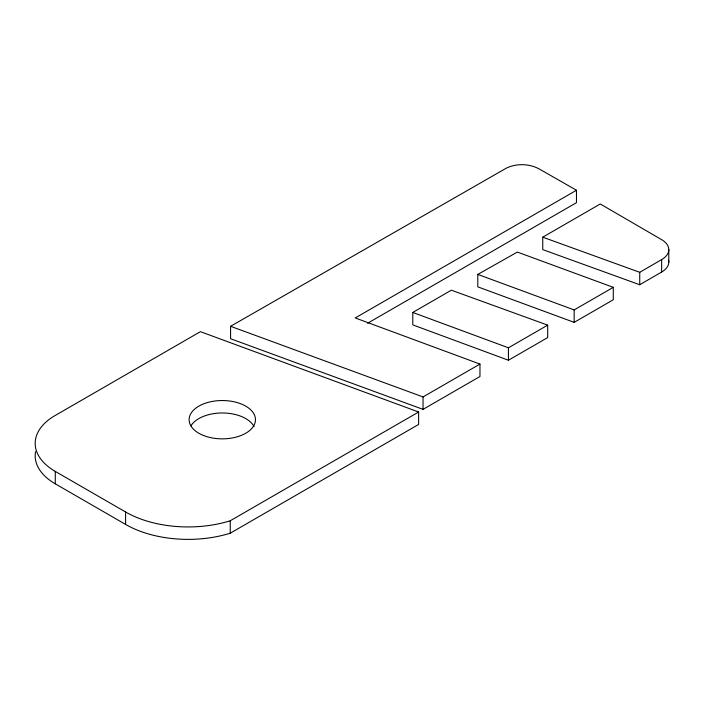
<?xml version="1.0" encoding="UTF-8"?>
<svg xmlns="http://www.w3.org/2000/svg" width="704" height="704" viewBox="0 0 704 704"><rect width="100%" height="100%" fill="white"/><g stroke="black" fill="none" stroke-linecap="round" stroke-linejoin="round"><path stroke-width="1.06" d="M542.749 237.178L639.734 272.307L661.646 259.6A24.411 14.098 0 0 0 661.646 239.668L600.257 203.975L542.749 237.178L542.749 249.612L639.734 284.742L661.646 272.034A24.411 14.098 0 0 0 668.589 260.225M576.47 190.238L355.256 317.953L479.961 364.074L479.961 376.508L423.034 409.367L230.586 338.73L230.586 326.295L506.449 168.08C516.78 163.205 529.522 163.557 539.519 169.136L576.47 190.238L576.47 202.673L367.602 323.259M412.782 312.453L451.343 290.189L547.686 325.142L547.686 337.577L508.438 360.237L412.782 324.887L412.782 312.453L508.438 347.802L547.686 325.142M230.586 326.295L423.034 396.933L479.961 364.074M477.796 274.419L574.165 309.918L613.281 287.338L613.281 299.763L574.165 322.353L477.796 286.854L477.796 274.419L517.361 252.076L613.281 287.338M418.616 412.016L200.402 331.663L53.196 416.645A68.587 39.6 0 0 0 55.273 471.398L125.594 511.993A88.396 51.031 0 0 0 230.252 520.766L418.616 412.016L418.616 424.45L230.252 533.201A88.396 51.031 0 0 1 125.594 524.427L55.273 483.824A68.587 39.6 0 0 1 35.561 451.66M668.8 249.63L668.8 262.064M661.646 259.6L661.646 272.034M639.734 272.307L639.734 284.742M574.165 309.918L574.165 322.353M508.438 347.802L508.438 360.237M423.034 396.933L423.034 409.367M230.252 520.766L230.252 533.201M125.594 511.993L125.594 524.427M55.273 471.398L55.273 483.824M190.978 425.797A33.176 19.158 0 0 1 223.045 412.975A33.176 19.158 0 0 1 254.074 426.624M203.597 435.521A33.176 19.158 0 0 0 255.376 421.124A33.176 19.158 0 0 0 207.9 402.433A33.176 19.158 0 0 0 203.597 435.521"/></g></svg>
